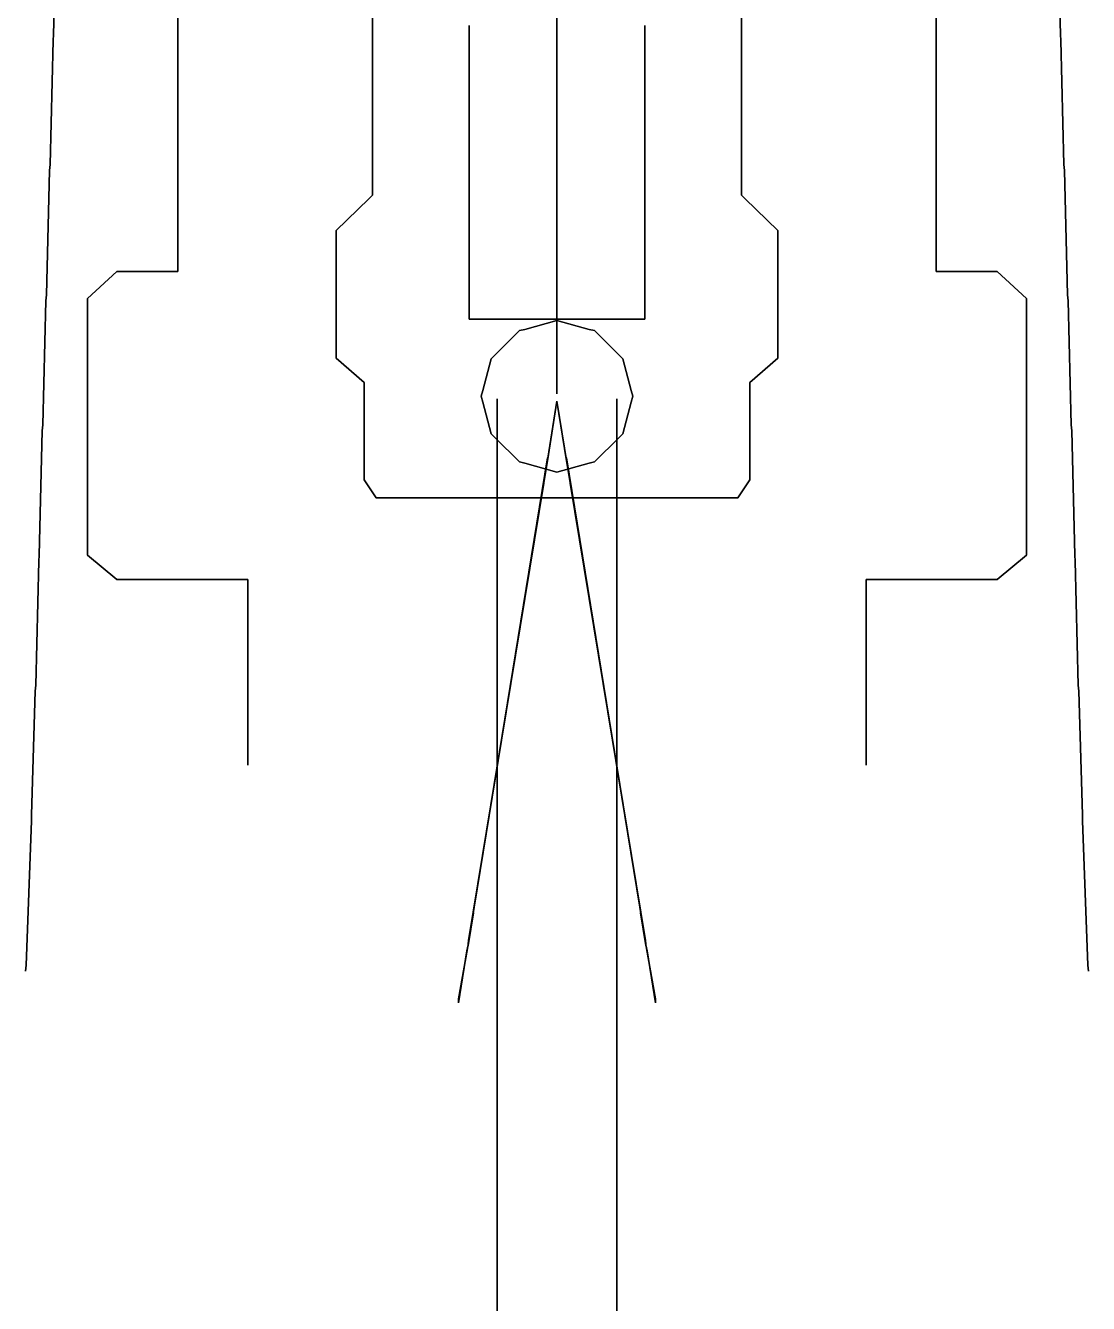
# Model space of a CAD drawing. Extents: x -9 to 9, y -100 to 98.
# Drawn here: x -8.9 to 8.9, y 11.97 to 33.37 of the extents above; entities that cross this region are included whole.
import ezdxf

# ---------------------------------------------------------------- set-up
doc = ezdxf.new("R2010")
doc.units = 0
doc.layers.add('CABLES', color=6, linetype='CONTINUOUS')
doc.layers.add('RAILINGS', color=6, linetype='CONTINUOUS')

msp = doc.modelspace()

# ---------------------------------------------------------------- linework, layer by layer
at = {"layer": 'CABLES'}
for points in [[(0, 27.23, 25.35), (0, 36.69, 18.99), (0, 36.69, 18.94), (0, 27.2, 25.27)], [(0, 27.2, 25.27), (0, 36.69, 18.94), (0, 36.69, 18.99), (0, 27.23, 25.35)], [(-1, 16.58, 25.22), (-1, 27.12, 25.29), (-1, 27.09, 25.35), (-1, 16.58, 25.29)], [(-1, 16.58, 25.29), (-1, 27.09, 25.35), (-1, 27.12, 25.29), (-1, 16.58, 25.22)], [(-0.17, 26.02, 24.33), (0, 27.08, 25.27), (0, 27.08, 25.2), (-0.16, 26.08, 24.26)], [(-0.16, 26.08, 24.26), (0, 27.08, 25.2), (0, 27.08, 25.27), (-0.17, 26.02, 24.33)], [(0.17, 26.02, 24.33), (0, 27.08, 25.27), (0, 27.08, 25.2), (0.16, 26.08, 24.26)], [(0.16, 26.08, 24.26), (0, 27.08, 25.2), (0, 27.08, 25.27), (0.17, 26.02, 24.33)], [(1, 16.58, 25.22), (1, 27.12, 25.29), (1, 27.09, 25.35), (1, 16.58, 25.29)], [(1, 16.58, 25.29), (1, 27.09, 25.35), (1, 27.12, 25.29), (1, 16.58, 25.22)], [(-1.41, 18.469, 17.614), (-0.16, 26.128, 23.869), (-0.16, 26.086, 23.908), (-1.42, 18.414, 17.664)], [(-1.42, 18.414, 17.664), (-0.16, 26.086, 23.908), (-0.16, 26.128, 23.869), (-1.41, 18.469, 17.614)], [(-0.15, 26.16, 23.84), (-0.16, 26.08, 24.26), (-0.17, 26.02, 24.33), (-0.24, 25.63, 24.33)], [(-0.24, 25.63, 24.33), (-0.17, 26.02, 24.33), (-0.16, 26.08, 24.26), (-0.15, 26.16, 23.84)], [(0.24, 25.63, 24.33), (0.17, 26.02, 24.33), (0.16, 26.08, 24.26), (0.15, 26.16, 23.84)], [(0.15, 26.16, 23.84), (0.16, 26.08, 24.26), (0.17, 26.02, 24.33), (0.24, 25.63, 24.33)], [(1.42, 18.414, 17.664), (0.16, 26.086, 23.908), (0.16, 26.128, 23.869), (1.41, 18.469, 17.614)], [(1.41, 18.469, 17.614), (0.16, 26.128, 23.869), (0.16, 26.086, 23.908), (1.42, 18.414, 17.664)], [(-1.48, 18.046, 18.001), (-0.22, 25.708, 24.258), (-0.23, 25.666, 24.297), (-1.49, 17.99, 18.05)], [(-1.49, 17.99, 18.05), (-0.23, 25.666, 24.297), (-0.22, 25.708, 24.258), (-1.48, 18.046, 18.001)], [(-1.46, 18.179, 17.879), (-0.2, 25.853, 24.124), (-0.19, 25.895, 24.085), (-1.45, 18.234, 17.829)], [(-1.45, 18.234, 17.829), (-0.19, 25.895, 24.085), (-0.2, 25.853, 24.124), (-1.46, 18.179, 17.879)], [(1.45, 18.234, 17.829), (0.19, 25.895, 24.085), (0.2, 25.853, 24.124), (1.46, 18.179, 17.879)], [(1.46, 18.179, 17.879), (0.2, 25.853, 24.124), (0.19, 25.895, 24.085), (1.45, 18.234, 17.829)], [(1.48, 18.046, 18.001), (0.22, 25.708, 24.258), (0.23, 25.666, 24.297), (1.49, 17.99, 18.05)], [(1.49, 17.99, 18.05), (0.23, 25.666, 24.297), (0.22, 25.708, 24.258), (1.48, 18.046, 18.001)], [(-1.51, 17.87, 17.68), (-1.49, 17.97, 18.07), (-1.4, 18.507, 17.58), (-1.49, 17.96, 17.56)], [(-1.49, 17.96, 17.56), (-1.4, 18.507, 17.58), (-1.49, 17.97, 18.07), (-1.51, 17.87, 17.68)], [(1.51, 17.87, 17.68), (1.49, 17.97, 18.07), (1.4, 18.507, 17.58), (1.49, 17.96, 17.56)], [(1.49, 17.96, 17.56), (1.4, 18.507, 17.58), (1.49, 17.97, 18.07), (1.51, 17.87, 17.68)], [(-1.65, 17.07, 17.02), (-1.5, 17.912, 17.641), (-1.51, 17.87, 17.68), (-1.65, 17, 17.08)], [(-1.65, 17, 17.08), (-1.51, 17.87, 17.68), (-1.5, 17.912, 17.641), (-1.65, 17.07, 17.02)], [(1.65, 17.07, 17.02), (1.5, 17.912, 17.641), (1.51, 17.87, 17.68), (1.65, 17, 17.08)], [(1.65, 17, 17.08), (1.51, 17.87, 17.68), (1.5, 17.912, 17.641), (1.65, 17.07, 17.02)], [(-1, 2.26, 26.37), (-1, 16.58, 25.22), (-1, 16.58, 25.29), (-1, 2.26, 26.44)], [(-1, 2.26, 26.44), (-1, 16.58, 25.29), (-1, 16.58, 25.22), (-1, 2.26, 26.37)], [(1, 2.26, 26.37), (1, 16.58, 25.22), (1, 16.58, 25.29), (1, 2.26, 26.44)], [(1, 2.26, 26.44), (1, 16.58, 25.29), (1, 16.58, 25.22), (1, 2.26, 26.37)]]:
    msp.add_3dface(points, dxfattribs=at)
at = {"layer": 'RAILINGS'}
for points in [[(-3.09, 32.94, 12.92), (-3.09, 35.26, 12.92), (-3.09, 35.26, 13.03), (-3.09, 32.94, 13.03)], [(-3.09, 32.94, 13.03), (-3.09, 35.26, 13.03), (-3.09, 35.26, 12.92), (-3.09, 32.94, 12.92)], [(-3.09, 32.94, 12.45), (-3.09, 35.26, 12.45), (-3.09, 35.26, 12.56), (-3.09, 32.94, 12.56)], [(-3.09, 32.94, 12.56), (-3.09, 35.26, 12.56), (-3.09, 35.26, 12.45), (-3.09, 32.94, 12.45)], [(3.09, 32.94, 12.56), (3.09, 35.26, 12.56), (3.09, 35.26, 12.45), (3.09, 32.94, 12.45)], [(3.09, 32.94, 12.45), (3.09, 35.26, 12.45), (3.09, 35.26, 12.56), (3.09, 32.94, 12.56)], [(3.09, 32.94, 12.92), (3.09, 35.26, 12.92), (3.09, 35.26, 13.03), (3.09, 32.94, 13.03)], [(3.09, 32.94, 13.03), (3.09, 35.26, 13.03), (3.09, 35.26, 12.92), (3.09, 32.94, 12.92)], [(-8.43, 33.22, 8.26), (-8.39, 34.87, 8.26), (-8.39, 34.87, 8.15), (-8.43, 33.22, 8.15)], [(-8.43, 33.22, 8.15), (-8.39, 34.87, 8.15), (-8.39, 34.87, 8.26), (-8.43, 33.22, 8.26)], [(-8.43, 33.22, 7.68), (-8.39, 34.87, 7.68), (-8.39, 34.87, 7.79), (-8.43, 33.22, 7.79)], [(-8.43, 33.22, 7.79), (-8.39, 34.87, 7.79), (-8.39, 34.87, 7.68), (-8.43, 33.22, 7.68)], [(8.43, 33.22, 7.79), (8.39, 34.87, 7.79), (8.39, 34.87, 7.68), (8.43, 33.22, 7.68)], [(8.43, 33.22, 7.68), (8.39, 34.87, 7.68), (8.39, 34.87, 7.79), (8.43, 33.22, 7.79)], [(8.43, 33.22, 8.15), (8.39, 34.87, 8.15), (8.39, 34.87, 8.26), (8.43, 33.22, 8.26)], [(8.43, 33.22, 8.26), (8.39, 34.87, 8.26), (8.39, 34.87, 8.15), (8.43, 33.22, 8.15)], [(-6.35, 31.8, 10.69), (-6.35, 34.11, 10.69), (-6.35, 34.11, 10.8), (-6.35, 31.8, 10.8)], [(-6.35, 31.8, 10.8), (-6.35, 34.11, 10.8), (-6.35, 34.11, 10.69), (-6.35, 31.8, 10.69)], [(-6.35, 31.8, 10.33), (-6.35, 34.11, 10.33), (-6.35, 34.11, 10.22), (-6.35, 31.8, 10.22)], [(-6.35, 31.8, 10.22), (-6.35, 34.11, 10.22), (-6.35, 34.11, 10.33), (-6.35, 31.8, 10.33)], [(6.35, 31.8, 10.22), (6.35, 34.11, 10.22), (6.35, 34.11, 10.33), (6.35, 31.8, 10.33)], [(6.35, 31.8, 10.33), (6.35, 34.11, 10.33), (6.35, 34.11, 10.22), (6.35, 31.8, 10.22)], [(6.35, 31.8, 10.8), (6.35, 34.11, 10.8), (6.35, 34.11, 10.69), (6.35, 31.8, 10.69)], [(6.35, 31.8, 10.69), (6.35, 34.11, 10.69), (6.35, 34.11, 10.8), (6.35, 31.8, 10.8)], [(-8.44, 33.12, 7.23), (-8.44, 33.12, 8.26), (-8.43, 33.22, 8.26), (-8.43, 33.22, 7.23)], [(-8.43, 33.22, 7.23), (-8.43, 33.22, 8.26), (-8.44, 33.12, 8.26), (-8.44, 33.12, 7.23)], [(-1.47, 33.27, 14.4), (-1.47, 33.27, 15.43), (-1.47, 33.37, 15.43), (-1.47, 33.37, 14.4)], [(-1.47, 33.37, 14.4), (-1.47, 33.37, 15.43), (-1.47, 33.27, 15.43), (-1.47, 33.27, 14.4)], [(-1.47, 30.96, 15.32), (-1.47, 33.27, 15.32), (-1.47, 33.27, 15.43), (-1.47, 30.96, 15.43)], [(-1.47, 30.96, 15.43), (-1.47, 33.27, 15.43), (-1.47, 33.27, 15.32), (-1.47, 30.96, 15.32)], [(-1.47, 30.96, 14.96), (-1.47, 33.27, 14.96), (-1.47, 33.27, 14.85), (-1.47, 30.96, 14.85)], [(-1.47, 30.96, 14.85), (-1.47, 33.27, 14.85), (-1.47, 33.27, 14.96), (-1.47, 30.96, 14.96)], [(1.47, 33.37, 14.4), (1.47, 33.37, 15.43), (1.47, 33.27, 15.43), (1.47, 33.27, 14.4)], [(1.47, 33.27, 14.4), (1.47, 33.27, 15.43), (1.47, 33.37, 15.43), (1.47, 33.37, 14.4)], [(1.47, 30.96, 14.85), (1.47, 33.27, 14.85), (1.47, 33.27, 14.96), (1.47, 30.96, 14.96)], [(1.47, 30.96, 14.96), (1.47, 33.27, 14.96), (1.47, 33.27, 14.85), (1.47, 30.96, 14.85)], [(1.47, 30.96, 15.43), (1.47, 33.27, 15.43), (1.47, 33.27, 15.32), (1.47, 30.96, 15.32)], [(1.47, 30.96, 15.32), (1.47, 33.27, 15.32), (1.47, 33.27, 15.43), (1.47, 30.96, 15.43)], [(8.43, 33.22, 7.23), (8.43, 33.22, 8.26), (8.44, 33.12, 8.26), (8.44, 33.12, 7.23)], [(8.44, 33.12, 7.23), (8.44, 33.12, 8.26), (8.43, 33.22, 8.26), (8.43, 33.22, 7.23)], [(-8.49, 31.04, 8.15), (-8.44, 33.12, 8.15), (-8.44, 33.12, 8.26), (-8.49, 31.04, 8.26)], [(-8.49, 31.04, 8.26), (-8.44, 33.12, 8.26), (-8.44, 33.12, 8.15), (-8.49, 31.04, 8.15)], [(-8.49, 31.04, 7.79), (-8.44, 33.12, 7.79), (-8.44, 33.12, 7.68), (-8.49, 31.04, 7.68)], [(-8.49, 31.04, 7.68), (-8.44, 33.12, 7.68), (-8.44, 33.12, 7.79), (-8.49, 31.04, 7.79)], [(8.49, 31.04, 7.68), (8.44, 33.12, 7.68), (8.44, 33.12, 7.79), (8.49, 31.04, 7.79)], [(8.49, 31.04, 7.79), (8.44, 33.12, 7.79), (8.44, 33.12, 7.68), (8.49, 31.04, 7.68)], [(8.49, 31.04, 8.26), (8.44, 33.12, 8.26), (8.44, 33.12, 8.15), (8.49, 31.04, 8.15)], [(8.49, 31.04, 8.15), (8.44, 33.12, 8.15), (8.44, 33.12, 8.26), (8.49, 31.04, 8.26)], [(-3.09, 32.84, 12), (-3.09, 32.84, 13.03), (-3.09, 32.94, 13.03), (-3.09, 32.94, 12)], [(-3.09, 32.94, 12), (-3.09, 32.94, 13.03), (-3.09, 32.84, 13.03), (-3.09, 32.84, 12)], [(-3.09, 30.53, 12.92), (-3.09, 32.84, 12.92), (-3.09, 32.84, 13.03), (-3.09, 30.53, 13.03)], [(-3.09, 30.53, 13.03), (-3.09, 32.84, 13.03), (-3.09, 32.84, 12.92), (-3.09, 30.53, 12.92)], [(-3.09, 30.53, 12.45), (-3.09, 32.84, 12.45), (-3.09, 32.84, 12.56), (-3.09, 30.53, 12.56)], [(-3.09, 30.53, 12.56), (-3.09, 32.84, 12.56), (-3.09, 32.84, 12.45), (-3.09, 30.53, 12.45)], [(3.09, 32.84, 12), (3.09, 32.84, 13.03), (3.09, 32.94, 13.03), (3.09, 32.94, 12)], [(3.09, 32.94, 12), (3.09, 32.94, 13.03), (3.09, 32.84, 13.03), (3.09, 32.84, 12)], [(3.09, 30.53, 12.56), (3.09, 32.84, 12.56), (3.09, 32.84, 12.45), (3.09, 30.53, 12.45)], [(3.09, 30.53, 12.45), (3.09, 32.84, 12.45), (3.09, 32.84, 12.56), (3.09, 30.53, 12.56)], [(3.09, 30.53, 12.92), (3.09, 32.84, 12.92), (3.09, 32.84, 13.03), (3.09, 30.53, 13.03)], [(3.09, 30.53, 13.03), (3.09, 32.84, 13.03), (3.09, 32.84, 12.92), (3.09, 30.53, 12.92)], [(-6.35, 31.8, 9.77), (-6.35, 31.8, 10.8), (-6.35, 31.7, 10.8), (-6.35, 31.7, 9.77)], [(-6.35, 31.7, 9.77), (-6.35, 31.7, 10.8), (-6.35, 31.8, 10.8), (-6.35, 31.8, 9.77)], [(-6.35, 29.39, 10.8), (-6.35, 31.7, 10.8), (-6.35, 31.7, 10.69), (-6.35, 29.39, 10.69)], [(-6.35, 29.39, 10.69), (-6.35, 31.7, 10.69), (-6.35, 31.7, 10.8), (-6.35, 29.39, 10.8)], [(-6.35, 29.39, 10.22), (-6.35, 31.7, 10.22), (-6.35, 31.7, 10.33), (-6.35, 29.39, 10.33)], [(-6.35, 29.39, 10.33), (-6.35, 31.7, 10.33), (-6.35, 31.7, 10.22), (-6.35, 29.39, 10.22)], [(6.35, 31.7, 9.77), (6.35, 31.7, 10.8), (6.35, 31.8, 10.8), (6.35, 31.8, 9.77)], [(6.35, 31.8, 9.77), (6.35, 31.8, 10.8), (6.35, 31.7, 10.8), (6.35, 31.7, 9.77)], [(6.35, 29.39, 10.33), (6.35, 31.7, 10.33), (6.35, 31.7, 10.22), (6.35, 29.39, 10.22)], [(6.35, 29.39, 10.22), (6.35, 31.7, 10.22), (6.35, 31.7, 10.33), (6.35, 29.39, 10.33)], [(6.35, 29.39, 10.69), (6.35, 31.7, 10.69), (6.35, 31.7, 10.8), (6.35, 29.39, 10.8)], [(6.35, 29.39, 10.8), (6.35, 31.7, 10.8), (6.35, 31.7, 10.69), (6.35, 29.39, 10.69)], [(-8.49, 31.04, 7.23), (-8.49, 31.04, 8.26), (-8.5, 30.94, 8.26), (-8.5, 30.94, 7.23)], [(-8.5, 30.94, 7.23), (-8.5, 30.94, 8.26), (-8.49, 31.04, 8.26), (-8.49, 31.04, 7.23)], [(8.5, 30.94, 7.23), (8.5, 30.94, 8.26), (8.49, 31.04, 8.26), (8.49, 31.04, 7.23)], [(8.49, 31.04, 7.23), (8.49, 31.04, 8.26), (8.5, 30.94, 8.26), (8.5, 30.94, 7.23)], [(-8.55, 28.86, 8.26), (-8.5, 30.94, 8.26), (-8.5, 30.94, 8.15), (-8.55, 28.86, 8.15)], [(-8.55, 28.86, 8.15), (-8.5, 30.94, 8.15), (-8.5, 30.94, 8.26), (-8.55, 28.86, 8.26)], [(-8.55, 28.86, 7.68), (-8.5, 30.94, 7.68), (-8.5, 30.94, 7.79), (-8.55, 28.86, 7.79)], [(-8.55, 28.86, 7.79), (-8.5, 30.94, 7.79), (-8.5, 30.94, 7.68), (-8.55, 28.86, 7.68)], [(-1.47, 30.86, 14.4), (-1.47, 30.86, 15.43), (-1.47, 30.96, 15.43), (-1.47, 30.96, 14.4)], [(-1.47, 30.96, 14.4), (-1.47, 30.96, 15.43), (-1.47, 30.86, 15.43), (-1.47, 30.86, 14.4)], [(-1.47, 28.55, 15.32), (-1.47, 30.86, 15.32), (-1.47, 30.86, 15.43), (-1.47, 28.55, 15.43)], [(-1.47, 28.55, 15.43), (-1.47, 30.86, 15.43), (-1.47, 30.86, 15.32), (-1.47, 28.55, 15.32)], [(-1.47, 28.55, 14.85), (-1.47, 30.86, 14.85), (-1.47, 30.86, 14.96), (-1.47, 28.55, 14.96)], [(-1.47, 28.55, 14.96), (-1.47, 30.86, 14.96), (-1.47, 30.86, 14.85), (-1.47, 28.55, 14.85)], [(1.47, 30.86, 14.4), (1.47, 30.86, 15.43), (1.47, 30.96, 15.43), (1.47, 30.96, 14.4)], [(1.47, 30.96, 14.4), (1.47, 30.96, 15.43), (1.47, 30.86, 15.43), (1.47, 30.86, 14.4)], [(1.47, 28.55, 14.96), (1.47, 30.86, 14.96), (1.47, 30.86, 14.85), (1.47, 28.55, 14.85)], [(1.47, 28.55, 14.85), (1.47, 30.86, 14.85), (1.47, 30.86, 14.96), (1.47, 28.55, 14.96)], [(1.47, 28.55, 15.32), (1.47, 30.86, 15.32), (1.47, 30.86, 15.43), (1.47, 28.55, 15.43)], [(1.47, 28.55, 15.43), (1.47, 30.86, 15.43), (1.47, 30.86, 15.32), (1.47, 28.55, 15.32)], [(8.55, 28.86, 7.79), (8.5, 30.94, 7.79), (8.5, 30.94, 7.68), (8.55, 28.86, 7.68)], [(8.55, 28.86, 7.68), (8.5, 30.94, 7.68), (8.5, 30.94, 7.79), (8.55, 28.86, 7.79)], [(8.55, 28.86, 8.15), (8.5, 30.94, 8.15), (8.5, 30.94, 8.26), (8.55, 28.86, 8.26)], [(8.55, 28.86, 8.26), (8.5, 30.94, 8.26), (8.5, 30.94, 8.15), (8.55, 28.86, 8.15)], [(-3.7, 29.94, 12.92), (-3.15, 30.47, 12.92), (-3.15, 30.47, 13.03), (-3.7, 29.94, 13.03)], [(-3.7, 29.94, 13.03), (-3.15, 30.47, 13.03), (-3.15, 30.47, 12.92), (-3.7, 29.94, 12.92)], [(-3.7, 29.94, 12.45), (-3.15, 30.47, 12.45), (-3.15, 30.47, 12.56), (-3.7, 29.94, 12.56)], [(-3.7, 29.94, 12.56), (-3.15, 30.47, 12.56), (-3.15, 30.47, 12.45), (-3.7, 29.94, 12.45)], [(-3.15, 30.47, 12), (-3.15, 30.47, 13.03), (-3.09, 30.53, 13.03), (-3.09, 30.53, 12)], [(-3.09, 30.53, 12), (-3.09, 30.53, 13.03), (-3.15, 30.47, 13.03), (-3.15, 30.47, 12)], [(3.15, 30.47, 12), (3.15, 30.47, 13.03), (3.09, 30.53, 13.03), (3.09, 30.53, 12)], [(3.09, 30.53, 12), (3.09, 30.53, 13.03), (3.15, 30.47, 13.03), (3.15, 30.47, 12)], [(3.7, 29.94, 12.56), (3.15, 30.47, 12.56), (3.15, 30.47, 12.45), (3.7, 29.94, 12.45)], [(3.7, 29.94, 12.45), (3.15, 30.47, 12.45), (3.15, 30.47, 12.56), (3.7, 29.94, 12.56)], [(3.7, 29.94, 12.92), (3.15, 30.47, 12.92), (3.15, 30.47, 13.03), (3.7, 29.94, 13.03)], [(3.7, 29.94, 13.03), (3.15, 30.47, 13.03), (3.15, 30.47, 12.92), (3.7, 29.94, 12.92)], [(-3.7, 29.86, 12), (-3.7, 29.86, 13.03), (-3.7, 29.94, 13.03), (-3.7, 29.94, 12)], [(-3.7, 29.94, 12), (-3.7, 29.94, 13.03), (-3.7, 29.86, 13.03), (-3.7, 29.86, 12)], [(-3.7, 27.88, 12.92), (-3.7, 29.86, 12.92), (-3.7, 29.86, 13.03), (-3.7, 27.88, 13.03)], [(-3.7, 27.88, 13.03), (-3.7, 29.86, 13.03), (-3.7, 29.86, 12.92), (-3.7, 27.88, 12.92)], [(-3.7, 27.88, 12.45), (-3.7, 29.86, 12.45), (-3.7, 29.86, 12.56), (-3.7, 27.88, 12.56)], [(-3.7, 27.88, 12.56), (-3.7, 29.86, 12.56), (-3.7, 29.86, 12.45), (-3.7, 27.88, 12.45)], [(3.7, 29.94, 12), (3.7, 29.94, 13.03), (3.7, 29.86, 13.03), (3.7, 29.86, 12)], [(3.7, 29.86, 12), (3.7, 29.86, 13.03), (3.7, 29.94, 13.03), (3.7, 29.94, 12)], [(3.7, 27.88, 12.56), (3.7, 29.86, 12.56), (3.7, 29.86, 12.45), (3.7, 27.88, 12.45)], [(3.7, 27.88, 12.45), (3.7, 29.86, 12.45), (3.7, 29.86, 12.56), (3.7, 27.88, 12.56)], [(3.7, 27.88, 12.92), (3.7, 29.86, 12.92), (3.7, 29.86, 13.03), (3.7, 27.88, 13.03)], [(3.7, 27.88, 13.03), (3.7, 29.86, 13.03), (3.7, 29.86, 12.92), (3.7, 27.88, 12.92)], [(-6.35, 29.39, 9.77), (-6.35, 29.39, 10.8), (-6.35, 29.25, 10.8), (-6.35, 29.25, 9.77)], [(-6.35, 29.25, 9.77), (-6.35, 29.25, 10.8), (-6.35, 29.39, 10.8), (-6.35, 29.39, 9.77)], [(6.35, 29.39, 9.77), (6.35, 29.39, 10.8), (6.35, 29.25, 10.8), (6.35, 29.25, 9.77)], [(6.35, 29.25, 9.77), (6.35, 29.25, 10.8), (6.35, 29.39, 10.8), (6.35, 29.39, 9.77)], [(-7.86, 28.8, 10.8), (-7.37, 29.25, 10.8), (-7.37, 29.25, 10.69), (-7.86, 28.8, 10.69)], [(-7.86, 28.8, 10.69), (-7.37, 29.25, 10.69), (-7.37, 29.25, 10.8), (-7.86, 28.8, 10.8)], [(-7.86, 28.8, 10.22), (-7.37, 29.25, 10.22), (-7.37, 29.25, 10.33), (-7.86, 28.8, 10.33)], [(-7.86, 28.8, 10.33), (-7.37, 29.25, 10.33), (-7.37, 29.25, 10.22), (-7.86, 28.8, 10.22)], [(-7.37, 29.25, 9.77), (-7.37, 29.25, 10.8), (-7.23, 29.25, 10.8), (-7.23, 29.25, 9.77)], [(-7.23, 29.25, 9.77), (-7.23, 29.25, 10.8), (-7.37, 29.25, 10.8), (-7.37, 29.25, 9.77)], [(-7.23, 29.25, 10.69), (-6.35, 29.25, 10.69), (-6.35, 29.25, 10.8), (-7.23, 29.25, 10.8)], [(-7.23, 29.25, 10.8), (-6.35, 29.25, 10.8), (-6.35, 29.25, 10.69), (-7.23, 29.25, 10.69)], [(-7.23, 29.25, 10.22), (-6.35, 29.25, 10.22), (-6.35, 29.25, 10.33), (-7.23, 29.25, 10.33)], [(-7.23, 29.25, 10.33), (-6.35, 29.25, 10.33), (-6.35, 29.25, 10.22), (-7.23, 29.25, 10.22)], [(7.23, 29.25, 10.33), (6.35, 29.25, 10.33), (6.35, 29.25, 10.22), (7.23, 29.25, 10.22)], [(7.23, 29.25, 10.22), (6.35, 29.25, 10.22), (6.35, 29.25, 10.33), (7.23, 29.25, 10.33)], [(7.23, 29.25, 10.69), (6.35, 29.25, 10.69), (6.35, 29.25, 10.8), (7.23, 29.25, 10.8)], [(7.23, 29.25, 10.8), (6.35, 29.25, 10.8), (6.35, 29.25, 10.69), (7.23, 29.25, 10.69)], [(7.23, 29.25, 9.77), (7.23, 29.25, 10.8), (7.37, 29.25, 10.8), (7.37, 29.25, 9.77)], [(7.37, 29.25, 9.77), (7.37, 29.25, 10.8), (7.23, 29.25, 10.8), (7.23, 29.25, 9.77)], [(7.86, 28.8, 10.33), (7.37, 29.25, 10.33), (7.37, 29.25, 10.22), (7.86, 28.8, 10.22)], [(7.86, 28.8, 10.22), (7.37, 29.25, 10.22), (7.37, 29.25, 10.33), (7.86, 28.8, 10.33)], [(7.86, 28.8, 10.69), (7.37, 29.25, 10.69), (7.37, 29.25, 10.8), (7.86, 28.8, 10.8)], [(7.86, 28.8, 10.8), (7.37, 29.25, 10.8), (7.37, 29.25, 10.69), (7.86, 28.8, 10.69)], [(-8.61, 26.68, 8.15), (-8.56, 28.76, 8.15), (-8.56, 28.76, 8.26), (-8.61, 26.68, 8.26)], [(-8.61, 26.68, 8.26), (-8.56, 28.76, 8.26), (-8.56, 28.76, 8.15), (-8.61, 26.68, 8.15)], [(-8.61, 26.68, 7.79), (-8.56, 28.76, 7.79), (-8.56, 28.76, 7.68), (-8.61, 26.68, 7.68)], [(-8.61, 26.68, 7.68), (-8.56, 28.76, 7.68), (-8.56, 28.76, 7.79), (-8.61, 26.68, 7.79)], [(-8.56, 28.76, 7.23), (-8.56, 28.76, 8.26), (-8.55, 28.86, 8.26), (-8.55, 28.86, 7.23)], [(-8.55, 28.86, 7.23), (-8.55, 28.86, 8.26), (-8.56, 28.76, 8.26), (-8.56, 28.76, 7.23)], [(-7.86, 26.79, 10.8), (-7.86, 28.8, 10.8), (-7.86, 28.8, 10.69), (-7.86, 26.79, 10.69)], [(-7.86, 28.66, 9.77), (-7.86, 28.66, 10.8), (-7.86, 28.8, 10.8), (-7.86, 28.8, 9.77)], [(-7.86, 28.8, 9.77), (-7.86, 28.8, 10.8), (-7.86, 28.66, 10.8), (-7.86, 28.66, 9.77)], [(-7.86, 26.79, 10.33), (-7.86, 28.8, 10.33), (-7.86, 28.8, 10.22), (-7.86, 26.79, 10.22)], [(7.86, 26.79, 10.33), (7.86, 28.8, 10.33), (7.86, 28.8, 10.22), (7.86, 26.79, 10.22)], [(7.86, 26.79, 10.8), (7.86, 28.8, 10.8), (7.86, 28.8, 10.69), (7.86, 26.79, 10.69)], [(7.86, 28.8, 9.77), (7.86, 28.8, 10.8), (7.86, 28.66, 10.8), (7.86, 28.66, 9.77)], [(7.86, 28.66, 9.77), (7.86, 28.66, 10.8), (7.86, 28.8, 10.8), (7.86, 28.8, 9.77)], [(8.55, 28.86, 7.23), (8.55, 28.86, 8.26), (8.56, 28.76, 8.26), (8.56, 28.76, 7.23)], [(8.56, 28.76, 7.23), (8.56, 28.76, 8.26), (8.55, 28.86, 8.26), (8.55, 28.86, 7.23)], [(8.61, 26.68, 7.68), (8.56, 28.76, 7.68), (8.56, 28.76, 7.79), (8.61, 26.68, 7.79)], [(8.61, 26.68, 7.79), (8.56, 28.76, 7.79), (8.56, 28.76, 7.68), (8.61, 26.68, 7.68)], [(8.61, 26.68, 8.26), (8.56, 28.76, 8.26), (8.56, 28.76, 8.15), (8.61, 26.68, 8.15)], [(8.61, 26.68, 8.15), (8.56, 28.76, 8.15), (8.56, 28.76, 8.26), (8.61, 26.68, 8.26)], [(-7.86, 26.79, 10.69), (-7.86, 28.66, 10.69), (-7.86, 28.66, 10.8), (-7.86, 26.79, 10.8)], [(-7.86, 26.79, 10.22), (-7.86, 28.66, 10.22), (-7.86, 28.66, 10.33), (-7.86, 26.79, 10.33)], [(-1.47, 28.55, 14.4), (-1.47, 28.55, 15.43), (-1.47, 28.45, 15.43), (-1.47, 28.45, 14.4)], [(-1.47, 28.45, 14.4), (-1.47, 28.45, 15.43), (-1.47, 28.55, 15.43), (-1.47, 28.55, 14.4)], [(1.47, 28.45, 14.4), (1.47, 28.45, 15.43), (1.47, 28.55, 15.43), (1.47, 28.55, 14.4)], [(1.47, 28.55, 14.4), (1.47, 28.55, 15.43), (1.47, 28.45, 15.43), (1.47, 28.45, 14.4)], [(7.86, 26.79, 10.22), (7.86, 28.66, 10.22), (7.86, 28.66, 10.33), (7.86, 26.79, 10.33)], [(7.86, 26.79, 10.69), (7.86, 28.66, 10.69), (7.86, 28.66, 10.8), (7.86, 26.79, 10.8)], [(-1.47, 28.45, 15.43), (1.47, 28.45, 15.43), (1.47, 28.45, 15.32), (-1.47, 28.45, 15.32)], [(-1.47, 28.45, 15.32), (1.47, 28.45, 15.32), (1.47, 28.45, 15.43), (-1.47, 28.45, 15.43)], [(-1.47, 28.45, 14.85), (1.47, 28.45, 14.85), (1.47, 28.45, 14.96), (-1.47, 28.45, 14.96)], [(-1.47, 28.45, 14.96), (1.47, 28.45, 14.96), (1.47, 28.45, 14.85), (-1.47, 28.45, 14.85)], [(-1.04, 27.85, 21.38), (-0.63, 28.26, 21.38), (-0.63, 28.26, 21.27), (-1.04, 27.85, 21.27)], [(-1.04, 27.85, 21.27), (-0.63, 28.26, 21.27), (-0.63, 28.26, 21.38), (-1.04, 27.85, 21.38)], [(-1.04, 27.85, 20.8), (-0.63, 28.26, 20.8), (-0.63, 28.26, 20.91), (-1.04, 27.85, 20.91)], [(-1.04, 27.85, 20.91), (-0.63, 28.26, 20.91), (-0.63, 28.26, 20.8), (-1.04, 27.85, 20.8)], [(-0.54, 28.28, 20.35), (-0.54, 28.28, 21.38), (-0.63, 28.26, 21.38), (-0.63, 28.26, 20.35)], [(-0.63, 28.26, 20.35), (-0.63, 28.26, 21.38), (-0.54, 28.28, 21.38), (-0.54, 28.28, 20.35)], [(-0.54, 28.28, 21.38), (0, 28.43, 21.38), (0, 28.43, 21.27), (-0.54, 28.28, 21.27)], [(-0.54, 28.28, 21.27), (0, 28.43, 21.27), (0, 28.43, 21.38), (-0.54, 28.28, 21.38)], [(-0.54, 28.28, 20.8), (0, 28.43, 20.8), (0, 28.43, 20.91), (-0.54, 28.28, 20.91)], [(-0.54, 28.28, 20.91), (0, 28.43, 20.91), (0, 28.43, 20.8), (-0.54, 28.28, 20.8)], [(0.54, 28.28, 20.91), (0, 28.43, 20.91), (0, 28.43, 20.8), (0.54, 28.28, 20.8)], [(0.54, 28.28, 20.8), (0, 28.43, 20.8), (0, 28.43, 20.91), (0.54, 28.28, 20.91)], [(0.54, 28.28, 21.27), (0, 28.43, 21.27), (0, 28.43, 21.38), (0.54, 28.28, 21.38)], [(0.54, 28.28, 21.38), (0, 28.43, 21.38), (0, 28.43, 21.27), (0.54, 28.28, 21.27)], [(0.63, 28.26, 20.35), (0.63, 28.26, 21.38), (0.54, 28.28, 21.38), (0.54, 28.28, 20.35)], [(0.54, 28.28, 20.35), (0.54, 28.28, 21.38), (0.63, 28.26, 21.38), (0.63, 28.26, 20.35)], [(1.04, 27.85, 20.91), (0.63, 28.26, 20.91), (0.63, 28.26, 20.8), (1.04, 27.85, 20.8)], [(1.04, 27.85, 20.8), (0.63, 28.26, 20.8), (0.63, 28.26, 20.91), (1.04, 27.85, 20.91)], [(1.04, 27.85, 21.27), (0.63, 28.26, 21.27), (0.63, 28.26, 21.38), (1.04, 27.85, 21.38)], [(1.04, 27.85, 21.38), (0.63, 28.26, 21.38), (0.63, 28.26, 21.27), (1.04, 27.85, 21.27)], [(-3.7, 27.88, 12), (-3.7, 27.88, 13.03), (-3.7, 27.8, 13.03), (-3.7, 27.8, 12)], [(-3.7, 27.8, 12), (-3.7, 27.8, 13.03), (-3.7, 27.88, 13.03), (-3.7, 27.88, 12)], [(-1.04, 27.85, 20.35), (-1.04, 27.85, 21.38), (-1.1, 27.79, 21.38), (-1.1, 27.79, 20.35)], [(-1.1, 27.79, 20.35), (-1.1, 27.79, 21.38), (-1.04, 27.85, 21.38), (-1.04, 27.85, 20.35)], [(1.1, 27.79, 20.35), (1.1, 27.79, 21.38), (1.04, 27.85, 21.38), (1.04, 27.85, 20.35)], [(1.04, 27.85, 20.35), (1.04, 27.85, 21.38), (1.1, 27.79, 21.38), (1.1, 27.79, 20.35)], [(3.7, 27.88, 12), (3.7, 27.88, 13.03), (3.7, 27.8, 13.03), (3.7, 27.8, 12)], [(3.7, 27.8, 12), (3.7, 27.8, 13.03), (3.7, 27.88, 13.03), (3.7, 27.88, 12)], [(-3.7, 27.8, 12.92), (-3.23, 27.39, 12.92), (-3.23, 27.39, 13.03), (-3.7, 27.8, 13.03)], [(-3.7, 27.8, 13.03), (-3.23, 27.39, 13.03), (-3.23, 27.39, 12.92), (-3.7, 27.8, 12.92)], [(-3.7, 27.8, 12.45), (-3.23, 27.39, 12.45), (-3.23, 27.39, 12.56), (-3.7, 27.8, 12.56)], [(-3.7, 27.8, 12.56), (-3.23, 27.39, 12.56), (-3.23, 27.39, 12.45), (-3.7, 27.8, 12.45)], [(-1.24, 27.26, 21.27), (-1.1, 27.79, 21.27), (-1.1, 27.79, 21.38), (-1.24, 27.26, 21.38)], [(-1.24, 27.26, 21.38), (-1.1, 27.79, 21.38), (-1.1, 27.79, 21.27), (-1.24, 27.26, 21.27)], [(-1.24, 27.26, 20.8), (-1.1, 27.79, 20.8), (-1.1, 27.79, 20.91), (-1.24, 27.26, 20.91)], [(-1.24, 27.26, 20.91), (-1.1, 27.79, 20.91), (-1.1, 27.79, 20.8), (-1.24, 27.26, 20.8)], [(1.24, 27.26, 21.38), (1.1, 27.79, 21.38), (1.1, 27.79, 21.27), (1.24, 27.26, 21.27)], [(1.24, 27.26, 21.27), (1.1, 27.79, 21.27), (1.1, 27.79, 21.38), (1.24, 27.26, 21.38)], [(1.24, 27.26, 20.8), (1.1, 27.79, 20.8), (1.1, 27.79, 20.91), (1.24, 27.26, 20.91)], [(1.24, 27.26, 20.91), (1.1, 27.79, 20.91), (1.1, 27.79, 20.8), (1.24, 27.26, 20.8)], [(3.7, 27.8, 12.56), (3.23, 27.39, 12.56), (3.23, 27.39, 12.45), (3.7, 27.8, 12.45)], [(3.7, 27.8, 12.45), (3.23, 27.39, 12.45), (3.23, 27.39, 12.56), (3.7, 27.8, 12.56)], [(3.7, 27.8, 12.92), (3.23, 27.39, 12.92), (3.23, 27.39, 13.03), (3.7, 27.8, 13.03)], [(3.7, 27.8, 13.03), (3.23, 27.39, 13.03), (3.23, 27.39, 12.92), (3.7, 27.8, 12.92)], [(-3.23, 27.33, 12), (-3.23, 27.33, 13.03), (-3.23, 27.39, 13.03), (-3.23, 27.39, 12)], [(-3.23, 27.39, 12), (-3.23, 27.39, 13.03), (-3.23, 27.33, 13.03), (-3.23, 27.33, 12)], [(-3.23, 27.33, 12.92), (-3.23, 25.82, 12.92), (-3.23, 25.82, 13.03), (-3.23, 27.33, 13.03)], [(-3.23, 27.33, 13.03), (-3.23, 25.82, 13.03), (-3.23, 25.82, 12.92), (-3.23, 27.33, 12.92)], [(-3.23, 27.33, 12.56), (-3.23, 25.82, 12.56), (-3.23, 25.82, 12.45), (-3.23, 27.33, 12.45)], [(-3.23, 27.33, 12.45), (-3.23, 25.82, 12.45), (-3.23, 25.82, 12.56), (-3.23, 27.33, 12.56)], [(-1.24, 27.26, 20.35), (-1.24, 27.26, 21.38), (-1.27, 27.16, 21.38), (-1.27, 27.16, 20.35)], [(-1.27, 27.16, 20.35), (-1.27, 27.16, 21.38), (-1.24, 27.26, 21.38), (-1.24, 27.26, 20.35)], [(1.24, 27.26, 20.35), (1.24, 27.26, 21.38), (1.27, 27.16, 21.38), (1.27, 27.16, 20.35)], [(1.27, 27.16, 20.35), (1.27, 27.16, 21.38), (1.24, 27.26, 21.38), (1.24, 27.26, 20.35)], [(3.23, 27.33, 12), (3.23, 27.33, 13.03), (3.23, 27.39, 13.03), (3.23, 27.39, 12)], [(3.23, 27.39, 12), (3.23, 27.39, 13.03), (3.23, 27.33, 13.03), (3.23, 27.33, 12)], [(3.23, 27.33, 12.45), (3.23, 25.82, 12.45), (3.23, 25.82, 12.56), (3.23, 27.33, 12.56)], [(3.23, 27.33, 12.56), (3.23, 25.82, 12.56), (3.23, 25.82, 12.45), (3.23, 27.33, 12.45)], [(3.23, 27.33, 13.03), (3.23, 25.82, 13.03), (3.23, 25.82, 12.92), (3.23, 27.33, 12.92)], [(3.23, 27.33, 12.92), (3.23, 25.82, 12.92), (3.23, 25.82, 13.03), (3.23, 27.33, 13.03)], [(-1.27, 27.16, 20.35), (-1.27, 27.16, 21.38), (-1.24, 27.06, 21.38), (-1.24, 27.06, 20.35)], [(-1.24, 27.06, 20.35), (-1.24, 27.06, 21.38), (-1.27, 27.16, 21.38), (-1.27, 27.16, 20.35)], [(-1.24, 27.06, 20.91), (-1.1, 26.53, 20.91), (-1.1, 26.53, 20.8), (-1.24, 27.06, 20.8)], [(-1.24, 27.06, 20.8), (-1.1, 26.53, 20.8), (-1.1, 26.53, 20.91), (-1.24, 27.06, 20.91)], [(-1.24, 27.06, 21.38), (-1.1, 26.53, 21.38), (-1.1, 26.53, 21.27), (-1.24, 27.06, 21.27)], [(-1.24, 27.06, 21.27), (-1.1, 26.53, 21.27), (-1.1, 26.53, 21.38), (-1.24, 27.06, 21.38)], [(1.24, 27.06, 21.27), (1.1, 26.53, 21.27), (1.1, 26.53, 21.38), (1.24, 27.06, 21.38)], [(1.24, 27.06, 21.38), (1.1, 26.53, 21.38), (1.1, 26.53, 21.27), (1.24, 27.06, 21.27)], [(1.24, 27.06, 20.8), (1.1, 26.53, 20.8), (1.1, 26.53, 20.91), (1.24, 27.06, 20.91)], [(1.24, 27.06, 20.91), (1.1, 26.53, 20.91), (1.1, 26.53, 20.8), (1.24, 27.06, 20.8)], [(1.24, 27.06, 20.35), (1.24, 27.06, 21.38), (1.27, 27.16, 21.38), (1.27, 27.16, 20.35)], [(1.27, 27.16, 20.35), (1.27, 27.16, 21.38), (1.24, 27.06, 21.38), (1.24, 27.06, 20.35)], [(-7.86, 26.79, 9.77), (-7.86, 26.79, 10.8), (-7.86, 26.69, 10.8), (-7.86, 26.69, 9.77)], [(-7.86, 26.69, 9.77), (-7.86, 26.69, 10.8), (-7.86, 26.79, 10.8), (-7.86, 26.79, 9.77)], [(7.86, 26.69, 9.77), (7.86, 26.69, 10.8), (7.86, 26.79, 10.8), (7.86, 26.79, 9.77)], [(7.86, 26.79, 9.77), (7.86, 26.79, 10.8), (7.86, 26.69, 10.8), (7.86, 26.69, 9.77)], [(-8.67, 24.5, 8.15), (-8.62, 26.58, 8.15), (-8.62, 26.58, 8.26), (-8.67, 24.5, 8.26)], [(-8.67, 24.5, 8.26), (-8.62, 26.58, 8.26), (-8.62, 26.58, 8.15), (-8.67, 24.5, 8.15)], [(-8.67, 24.5, 7.79), (-8.62, 26.58, 7.79), (-8.62, 26.58, 7.68), (-8.67, 24.5, 7.68)], [(-8.67, 24.5, 7.68), (-8.62, 26.58, 7.68), (-8.62, 26.58, 7.79), (-8.67, 24.5, 7.79)], [(-8.62, 26.58, 7.23), (-8.62, 26.58, 8.26), (-8.61, 26.68, 8.26), (-8.61, 26.68, 7.23)], [(-8.61, 26.68, 7.23), (-8.61, 26.68, 8.26), (-8.62, 26.58, 8.26), (-8.62, 26.58, 7.23)], [(-7.86, 24.6, 10.8), (-7.86, 26.69, 10.8), (-7.86, 26.69, 10.69), (-7.86, 24.6, 10.69)], [(-7.86, 24.6, 10.69), (-7.86, 26.69, 10.69), (-7.86, 26.69, 10.8), (-7.86, 24.6, 10.8)], [(-7.86, 24.6, 10.22), (-7.86, 26.69, 10.22), (-7.86, 26.69, 10.33), (-7.86, 24.6, 10.33)], [(-7.86, 24.6, 10.33), (-7.86, 26.69, 10.33), (-7.86, 26.69, 10.22), (-7.86, 24.6, 10.22)], [(7.86, 24.6, 10.33), (7.86, 26.69, 10.33), (7.86, 26.69, 10.22), (7.86, 24.6, 10.22)], [(7.86, 24.6, 10.22), (7.86, 26.69, 10.22), (7.86, 26.69, 10.33), (7.86, 24.6, 10.33)], [(7.86, 24.6, 10.69), (7.86, 26.69, 10.69), (7.86, 26.69, 10.8), (7.86, 24.6, 10.8)], [(7.86, 24.6, 10.8), (7.86, 26.69, 10.8), (7.86, 26.69, 10.69), (7.86, 24.6, 10.69)], [(8.61, 26.68, 7.23), (8.61, 26.68, 8.26), (8.62, 26.58, 8.26), (8.62, 26.58, 7.23)], [(8.62, 26.58, 7.23), (8.62, 26.58, 8.26), (8.61, 26.68, 8.26), (8.61, 26.68, 7.23)], [(8.67, 24.5, 7.68), (8.62, 26.58, 7.68), (8.62, 26.58, 7.79), (8.67, 24.5, 7.79)], [(8.67, 24.5, 7.79), (8.62, 26.58, 7.79), (8.62, 26.58, 7.68), (8.67, 24.5, 7.68)], [(8.67, 24.5, 8.26), (8.62, 26.58, 8.26), (8.62, 26.58, 8.15), (8.67, 24.5, 8.15)], [(8.67, 24.5, 8.15), (8.62, 26.58, 8.15), (8.62, 26.58, 8.26), (8.67, 24.5, 8.26)], [(-1.1, 26.53, 20.35), (-1.1, 26.53, 21.38), (-1.04, 26.47, 21.38), (-1.04, 26.47, 20.35)], [(-1.04, 26.47, 20.35), (-1.04, 26.47, 21.38), (-1.1, 26.53, 21.38), (-1.1, 26.53, 20.35)], [(-1.04, 26.47, 20.91), (-0.63, 26.06, 20.91), (-0.63, 26.06, 20.8), (-1.04, 26.47, 20.8)], [(-1.04, 26.47, 20.8), (-0.63, 26.06, 20.8), (-0.63, 26.06, 20.91), (-1.04, 26.47, 20.91)], [(-1.04, 26.47, 21.27), (-0.63, 26.06, 21.27), (-0.63, 26.06, 21.38), (-1.04, 26.47, 21.38)], [(-1.04, 26.47, 21.38), (-0.63, 26.06, 21.38), (-0.63, 26.06, 21.27), (-1.04, 26.47, 21.27)], [(1.04, 26.47, 21.38), (0.63, 26.06, 21.38), (0.63, 26.06, 21.27), (1.04, 26.47, 21.27)], [(1.04, 26.47, 21.27), (0.63, 26.06, 21.27), (0.63, 26.06, 21.38), (1.04, 26.47, 21.38)], [(1.04, 26.47, 20.8), (0.63, 26.06, 20.8), (0.63, 26.06, 20.91), (1.04, 26.47, 20.91)], [(1.04, 26.47, 20.91), (0.63, 26.06, 20.91), (0.63, 26.06, 20.8), (1.04, 26.47, 20.8)], [(1.04, 26.47, 20.35), (1.04, 26.47, 21.38), (1.1, 26.53, 21.38), (1.1, 26.53, 20.35)], [(1.1, 26.53, 20.35), (1.1, 26.53, 21.38), (1.04, 26.47, 21.38), (1.04, 26.47, 20.35)], [(-0.63, 26.06, 20.35), (-0.63, 26.06, 21.38), (-0.54, 26.04, 21.38), (-0.54, 26.04, 20.35)], [(-0.54, 26.04, 20.35), (-0.54, 26.04, 21.38), (-0.63, 26.06, 21.38), (-0.63, 26.06, 20.35)], [(-0.54, 26.04, 20.91), (0, 25.89, 20.91), (0, 25.89, 20.8), (-0.54, 26.04, 20.8)], [(-0.54, 26.04, 20.8), (0, 25.89, 20.8), (0, 25.89, 20.91), (-0.54, 26.04, 20.91)], [(-0.54, 26.04, 21.27), (0, 25.89, 21.27), (0, 25.89, 21.38), (-0.54, 26.04, 21.38)], [(-0.54, 26.04, 21.38), (0, 25.89, 21.38), (0, 25.89, 21.27), (-0.54, 26.04, 21.27)], [(0.54, 26.04, 21.38), (0, 25.89, 21.38), (0, 25.89, 21.27), (0.54, 26.04, 21.27)], [(0.54, 26.04, 21.27), (0, 25.89, 21.27), (0, 25.89, 21.38), (0.54, 26.04, 21.38)], [(0.54, 26.04, 20.8), (0, 25.89, 20.8), (0, 25.89, 20.91), (0.54, 26.04, 20.91)], [(0.54, 26.04, 20.91), (0, 25.89, 20.91), (0, 25.89, 20.8), (0.54, 26.04, 20.8)], [(0.54, 26.04, 20.35), (0.54, 26.04, 21.38), (0.63, 26.06, 21.38), (0.63, 26.06, 20.35)], [(0.63, 26.06, 20.35), (0.63, 26.06, 21.38), (0.54, 26.04, 21.38), (0.54, 26.04, 20.35)], [(-3.23, 25.76, 12), (-3.23, 25.76, 13.03), (-3.23, 25.82, 13.03), (-3.23, 25.82, 12)], [(-3.23, 25.82, 12), (-3.23, 25.82, 13.03), (-3.23, 25.76, 13.03), (-3.23, 25.76, 12)], [(-3.23, 25.76, 13.03), (-3.03, 25.46, 13.03), (-3.03, 25.46, 12.92), (-3.23, 25.76, 12.92)], [(-3.23, 25.76, 12.92), (-3.03, 25.46, 12.92), (-3.03, 25.46, 13.03), (-3.23, 25.76, 13.03)], [(-3.23, 25.76, 12.56), (-3.03, 25.46, 12.56), (-3.03, 25.46, 12.45), (-3.23, 25.76, 12.45)], [(-3.23, 25.76, 12.45), (-3.03, 25.46, 12.45), (-3.03, 25.46, 12.56), (-3.23, 25.76, 12.56)], [(3.23, 25.76, 12.45), (3.03, 25.46, 12.45), (3.03, 25.46, 12.56), (3.23, 25.76, 12.56)], [(3.23, 25.76, 12.56), (3.03, 25.46, 12.56), (3.03, 25.46, 12.45), (3.23, 25.76, 12.45)], [(3.23, 25.76, 13.03), (3.03, 25.46, 13.03), (3.03, 25.46, 12.92), (3.23, 25.76, 12.92)], [(3.23, 25.76, 12.92), (3.03, 25.46, 12.92), (3.03, 25.46, 13.03), (3.23, 25.76, 13.03)], [(3.23, 25.82, 12), (3.23, 25.82, 13.03), (3.23, 25.76, 13.03), (3.23, 25.76, 12)], [(3.23, 25.76, 12), (3.23, 25.76, 13.03), (3.23, 25.82, 13.03), (3.23, 25.82, 12)], [(-2.97, 25.46, 12), (-2.97, 25.46, 13.03), (-3.03, 25.46, 13.03), (-3.03, 25.46, 12)], [(-3.03, 25.46, 12), (-3.03, 25.46, 13.03), (-2.97, 25.46, 13.03), (-2.97, 25.46, 12)], [(-2.97, 25.46, 13.03), (2.97, 25.46, 13.03), (2.97, 25.46, 12.92), (-2.97, 25.46, 12.92)], [(-2.97, 25.46, 12.92), (2.97, 25.46, 12.92), (2.97, 25.46, 13.03), (-2.97, 25.46, 13.03)], [(-2.97, 25.46, 12.45), (2.97, 25.46, 12.45), (2.97, 25.46, 12.56), (-2.97, 25.46, 12.56)], [(-2.97, 25.46, 12.56), (2.97, 25.46, 12.56), (2.97, 25.46, 12.45), (-2.97, 25.46, 12.45)], [(3.03, 25.46, 12), (3.03, 25.46, 13.03), (2.97, 25.46, 13.03), (2.97, 25.46, 12)], [(2.97, 25.46, 12), (2.97, 25.46, 13.03), (3.03, 25.46, 13.03), (3.03, 25.46, 12)], [(-8.67, 24.5, 7.23), (-8.67, 24.5, 8.26), (-8.68, 24.4, 8.26), (-8.68, 24.4, 7.23)], [(-8.68, 24.4, 7.23), (-8.68, 24.4, 8.26), (-8.67, 24.5, 8.26), (-8.67, 24.5, 7.23)], [(-7.86, 24.5, 9.77), (-7.86, 24.5, 10.8), (-7.86, 24.6, 10.8), (-7.86, 24.6, 9.77)], [(-7.86, 24.6, 9.77), (-7.86, 24.6, 10.8), (-7.86, 24.5, 10.8), (-7.86, 24.5, 9.77)], [(-7.37, 24.09, 10.69), (-7.86, 24.5, 10.69), (-7.86, 24.5, 10.8), (-7.37, 24.09, 10.8)], [(-7.37, 24.09, 10.8), (-7.86, 24.5, 10.8), (-7.86, 24.5, 10.69), (-7.37, 24.09, 10.69)], [(-7.37, 24.09, 10.22), (-7.86, 24.5, 10.22), (-7.86, 24.5, 10.33), (-7.37, 24.09, 10.33)], [(-7.37, 24.09, 10.33), (-7.86, 24.5, 10.33), (-7.86, 24.5, 10.22), (-7.37, 24.09, 10.22)], [(7.37, 24.09, 10.33), (7.86, 24.5, 10.33), (7.86, 24.5, 10.22), (7.37, 24.09, 10.22)], [(7.37, 24.09, 10.22), (7.86, 24.5, 10.22), (7.86, 24.5, 10.33), (7.37, 24.09, 10.33)], [(7.37, 24.09, 10.69), (7.86, 24.5, 10.69), (7.86, 24.5, 10.8), (7.37, 24.09, 10.8)], [(7.37, 24.09, 10.8), (7.86, 24.5, 10.8), (7.86, 24.5, 10.69), (7.37, 24.09, 10.69)], [(7.86, 24.6, 9.77), (7.86, 24.6, 10.8), (7.86, 24.5, 10.8), (7.86, 24.5, 9.77)], [(7.86, 24.5, 9.77), (7.86, 24.5, 10.8), (7.86, 24.6, 10.8), (7.86, 24.6, 9.77)], [(8.68, 24.4, 7.23), (8.68, 24.4, 8.26), (8.67, 24.5, 8.26), (8.67, 24.5, 7.23)], [(8.67, 24.5, 7.23), (8.67, 24.5, 8.26), (8.68, 24.4, 8.26), (8.68, 24.4, 7.23)], [(-8.73, 22.32, 8.26), (-8.68, 24.4, 8.26), (-8.68, 24.4, 8.15), (-8.73, 22.32, 8.15)], [(-8.73, 22.32, 8.15), (-8.68, 24.4, 8.15), (-8.68, 24.4, 8.26), (-8.73, 22.32, 8.26)], [(-8.73, 22.32, 7.68), (-8.68, 24.4, 7.68), (-8.68, 24.4, 7.79), (-8.73, 22.32, 7.79)], [(-8.73, 22.32, 7.79), (-8.68, 24.4, 7.79), (-8.68, 24.4, 7.68), (-8.73, 22.32, 7.68)], [(8.73, 22.32, 7.79), (8.68, 24.4, 7.79), (8.68, 24.4, 7.68), (8.73, 22.32, 7.68)], [(8.73, 22.32, 7.68), (8.68, 24.4, 7.68), (8.68, 24.4, 7.79), (8.73, 22.32, 7.79)], [(8.73, 22.32, 8.15), (8.68, 24.4, 8.15), (8.68, 24.4, 8.26), (8.73, 22.32, 8.26)], [(8.73, 22.32, 8.26), (8.68, 24.4, 8.26), (8.68, 24.4, 8.15), (8.73, 22.32, 8.15)], [(-7.37, 24.09, 9.77), (-7.37, 24.09, 10.8), (-7.27, 24.09, 10.8), (-7.27, 24.09, 9.77)], [(-7.27, 24.09, 9.77), (-7.27, 24.09, 10.8), (-7.37, 24.09, 10.8), (-7.37, 24.09, 9.77)], [(-7.27, 24.09, 10.8), (-5.18, 24.09, 10.8), (-5.18, 24.09, 10.69), (-7.27, 24.09, 10.69)], [(-7.27, 24.09, 10.69), (-5.18, 24.09, 10.69), (-5.18, 24.09, 10.8), (-7.27, 24.09, 10.8)], [(-7.27, 24.09, 10.33), (-5.18, 24.09, 10.33), (-5.18, 24.09, 10.22), (-7.27, 24.09, 10.22)], [(-7.27, 24.09, 10.22), (-5.18, 24.09, 10.22), (-5.18, 24.09, 10.33), (-7.27, 24.09, 10.33)], [(-5.18, 23.49, 10.69), (-5.18, 24.09, 10.69), (-5.18, 24.09, 10.8), (-5.18, 23.49, 10.8)], [(-5.18, 23.49, 10.8), (-5.18, 24.09, 10.8), (-5.18, 24.09, 10.69), (-5.18, 23.49, 10.69)], [(-5.18, 23.49, 10.33), (-5.18, 24.09, 10.33), (-5.18, 24.09, 10.22), (-5.18, 23.49, 10.22)], [(-5.18, 23.49, 10.22), (-5.18, 24.09, 10.22), (-5.18, 24.09, 10.33), (-5.18, 23.49, 10.33)], [(5.18, 23.49, 10.22), (5.18, 24.09, 10.22), (5.18, 24.09, 10.33), (5.18, 23.49, 10.33)], [(5.18, 23.49, 10.33), (5.18, 24.09, 10.33), (5.18, 24.09, 10.22), (5.18, 23.49, 10.22)], [(7.27, 24.09, 10.22), (5.18, 24.09, 10.22), (5.18, 24.09, 10.33), (7.27, 24.09, 10.33)], [(7.27, 24.09, 10.33), (5.18, 24.09, 10.33), (5.18, 24.09, 10.22), (7.27, 24.09, 10.22)], [(7.27, 24.09, 10.8), (5.18, 24.09, 10.8), (5.18, 24.09, 10.69), (7.27, 24.09, 10.69)], [(7.27, 24.09, 10.69), (5.18, 24.09, 10.69), (5.18, 24.09, 10.8), (7.27, 24.09, 10.8)], [(5.18, 23.49, 10.8), (5.18, 24.09, 10.8), (5.18, 24.09, 10.69), (5.18, 23.49, 10.69)], [(5.18, 23.49, 10.69), (5.18, 24.09, 10.69), (5.18, 24.09, 10.8), (5.18, 23.49, 10.8)], [(7.37, 24.09, 9.77), (7.37, 24.09, 10.8), (7.27, 24.09, 10.8), (7.27, 24.09, 9.77)], [(7.27, 24.09, 9.77), (7.27, 24.09, 10.8), (7.37, 24.09, 10.8), (7.37, 24.09, 9.77)], [(-5.18, 23.49, 9.77), (-5.18, 23.49, 10.8), (-5.18, 23.39, 10.8), (-5.18, 23.39, 9.77)], [(-5.18, 23.39, 9.77), (-5.18, 23.39, 10.8), (-5.18, 23.49, 10.8), (-5.18, 23.49, 9.77)], [(-5.18, 21.08, 10.8), (-5.18, 23.39, 10.8), (-5.18, 23.39, 10.69), (-5.18, 21.08, 10.69)], [(-5.18, 21.08, 10.69), (-5.18, 23.39, 10.69), (-5.18, 23.39, 10.8), (-5.18, 21.08, 10.8)], [(-5.18, 21.08, 10.33), (-5.18, 23.39, 10.33), (-5.18, 23.39, 10.22), (-5.18, 21.08, 10.22)], [(-5.18, 21.08, 10.22), (-5.18, 23.39, 10.22), (-5.18, 23.39, 10.33), (-5.18, 21.08, 10.33)], [(5.18, 23.49, 9.77), (5.18, 23.49, 10.8), (5.18, 23.39, 10.8), (5.18, 23.39, 9.77)], [(5.18, 23.39, 9.77), (5.18, 23.39, 10.8), (5.18, 23.49, 10.8), (5.18, 23.49, 9.77)], [(5.18, 21.08, 10.22), (5.18, 23.39, 10.22), (5.18, 23.39, 10.33), (5.18, 21.08, 10.33)], [(5.18, 21.08, 10.33), (5.18, 23.39, 10.33), (5.18, 23.39, 10.22), (5.18, 21.08, 10.22)], [(5.18, 21.08, 10.8), (5.18, 23.39, 10.8), (5.18, 23.39, 10.69), (5.18, 21.08, 10.69)], [(5.18, 21.08, 10.69), (5.18, 23.39, 10.69), (5.18, 23.39, 10.8), (5.18, 21.08, 10.8)], [(-8.73, 22.32, 7.23), (-8.73, 22.32, 8.26), (-8.74, 22.22, 8.26), (-8.74, 22.22, 7.23)], [(-8.74, 22.22, 7.23), (-8.74, 22.22, 8.26), (-8.73, 22.32, 8.26), (-8.73, 22.32, 7.23)], [(8.74, 22.22, 7.23), (8.74, 22.22, 8.26), (8.73, 22.32, 8.26), (8.73, 22.32, 7.23)], [(8.73, 22.32, 7.23), (8.73, 22.32, 8.26), (8.74, 22.22, 8.26), (8.74, 22.22, 7.23)], [(-8.8, 20.15, 8.25), (-8.74, 22.22, 8.26), (-8.74, 22.22, 8.15), (-8.8, 20.15, 8.14)], [(-8.8, 20.15, 8.14), (-8.74, 22.22, 8.15), (-8.74, 22.22, 8.26), (-8.8, 20.15, 8.25)], [(-8.8, 20.15, 7.67), (-8.74, 22.22, 7.68), (-8.74, 22.22, 7.79), (-8.8, 20.15, 7.78)], [(-8.8, 20.15, 7.78), (-8.74, 22.22, 7.79), (-8.74, 22.22, 7.68), (-8.8, 20.15, 7.67)], [(8.8, 20.15, 7.78), (8.74, 22.22, 7.79), (8.74, 22.22, 7.68), (8.8, 20.15, 7.67)], [(8.8, 20.15, 7.67), (8.74, 22.22, 7.68), (8.74, 22.22, 7.79), (8.8, 20.15, 7.78)], [(8.8, 20.15, 8.14), (8.74, 22.22, 8.15), (8.74, 22.22, 8.26), (8.8, 20.15, 8.25)], [(8.8, 20.15, 8.25), (8.74, 22.22, 8.26), (8.74, 22.22, 8.15), (8.8, 20.15, 8.14)], [(-5.18, 20.98, 9.77), (-5.18, 20.98, 10.8), (-5.18, 21.08, 10.8), (-5.18, 21.08, 9.77)], [(-5.18, 21.08, 9.77), (-5.18, 21.08, 10.8), (-5.18, 20.98, 10.8), (-5.18, 20.98, 9.77)], [(5.18, 20.98, 9.77), (5.18, 20.98, 10.8), (5.18, 21.08, 10.8), (5.18, 21.08, 9.77)], [(5.18, 21.08, 9.77), (5.18, 21.08, 10.8), (5.18, 20.98, 10.8), (5.18, 20.98, 9.77)], [(-8.8, 20.15, 7.22), (-8.8, 20.15, 8.25), (-8.8, 20.05, 8.25), (-8.8, 20.05, 7.22)], [(-8.8, 20.05, 7.22), (-8.8, 20.05, 8.25), (-8.8, 20.15, 8.25), (-8.8, 20.15, 7.22)], [(8.8, 20.05, 7.22), (8.8, 20.05, 8.25), (8.8, 20.15, 8.25), (8.8, 20.15, 7.22)], [(8.8, 20.15, 7.22), (8.8, 20.15, 8.25), (8.8, 20.05, 8.25), (8.8, 20.05, 7.22)], [(-8.89, 17.63, 8.1), (-8.8, 20.05, 8.25), (-8.8, 20.05, 8.14), (-8.89, 17.63, 7.99)], [(-8.89, 17.63, 7.99), (-8.8, 20.05, 8.14), (-8.8, 20.05, 8.25), (-8.89, 17.63, 8.1)], [(-8.89, 17.63, 7.52), (-8.8, 20.05, 7.67), (-8.8, 20.05, 7.78), (-8.89, 17.63, 7.63)], [(-8.89, 17.63, 7.63), (-8.8, 20.05, 7.78), (-8.8, 20.05, 7.67), (-8.89, 17.63, 7.52)], [(8.89, 17.63, 7.63), (8.8, 20.05, 7.78), (8.8, 20.05, 7.67), (8.89, 17.63, 7.52)], [(8.89, 17.63, 7.52), (8.8, 20.05, 7.67), (8.8, 20.05, 7.78), (8.89, 17.63, 7.63)], [(8.89, 17.63, 7.99), (8.8, 20.05, 8.14), (8.8, 20.05, 8.25), (8.89, 17.63, 8.1)], [(8.89, 17.63, 8.1), (8.8, 20.05, 8.25), (8.8, 20.05, 8.14), (8.89, 17.63, 7.99)], [(-8.89, 17.63, 7.07), (-8.89, 17.63, 8.1), (-8.9, 17.53, 8.1), (-8.9, 17.53, 7.07)], [(-8.9, 17.53, 7.07), (-8.9, 17.53, 8.1), (-8.89, 17.63, 8.1), (-8.89, 17.63, 7.07)], [(8.9, 17.53, 7.07), (8.9, 17.53, 8.1), (8.89, 17.63, 8.1), (8.89, 17.63, 7.07)], [(8.89, 17.63, 7.07), (8.89, 17.63, 8.1), (8.9, 17.53, 8.1), (8.9, 17.53, 7.07)]]:
    msp.add_3dface(points, dxfattribs=at)

doc.saveas('drawing.dxf')
